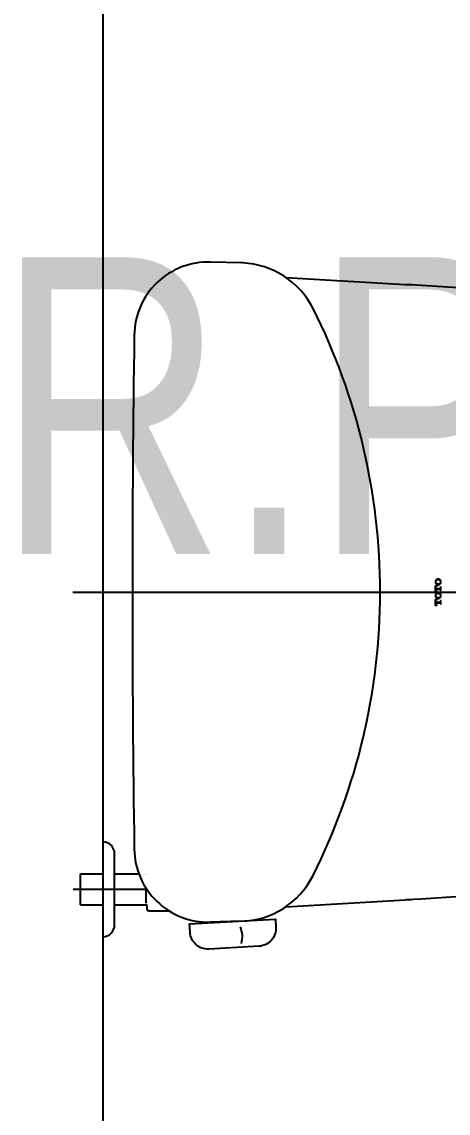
# Model space of a CAD drawing. Header units: millimetres. Extents: x 98197 to 106565, y 53890 to 60222.
# Drawn here: x 103012.4 to 103041.1, y 56477.4 to 56551 of the extents above; entities that cross this region are included whole.
import ezdxf

# ---------------------------------------------------------------- set-up
doc = ezdxf.new("R2010")
doc.units = ezdxf.units.MM
doc.header["$LTSCALE"] = 50
doc.header["$MEASUREMENT"] = 0
doc.linetypes.add('HIDDEN', pattern=[0.375, 0.25, -0.125])
doc.layers.get('0').update_dxf_attribs({"color": 8, "linetype": 'CONTINUOUS'})
doc.layers.add('00', color=7, linetype='HIDDEN')
doc.layers.add('36雨排水', color=3, linetype='CONTINUOUS')
doc.styles.add('CHINA', font='c2', dxfattribs={"bigfont": 'china'})

# ---------------------------------------------------------------- blocks, each defined once
blk = doc.blocks.new('1111111')
at = {"layer": '36雨排水', "linetype": 'Continuous', "style": 'CHINA', "width": 0.8}
blk.add_text('R.P2"%%CP.V.C', height=20, dxfattribs=at).set_placement((4926.158, 3760.371))

msp = doc.modelspace()

# ---------------------------------------------------------------- linework, layer by layer
for p, q in [((103017.857, 56635.566), (103017.857, 56370.566)), ((103017.857, 56536.834), (103017.857, 56485.854)), ((103027.293, 56534.756), (103025.112, 56534.815)), ((103030.198, 56533.778), (103038.629, 56533.281)), ((103015.837, 56512.566), (103094.057, 56512.566)), ((103018.657, 56490.131), (103018.657, 56494.931)), ((103016.357, 56491.481), (103016.357, 56493.581)), ((103016.357, 56493.581), (103017.857, 56493.581)), ((103018.657, 56493.581), (103020.292, 56493.581)), ((103015.857, 56492.531), (103020.829, 56492.531)), ((103020.757, 56492.64), (103020.757, 56491.598)), ((103030.198, 56491.355), (103038.629, 56491.852)), ((103016.357, 56491.481), (103017.857, 56491.481)), ((103018.657, 56491.481), (103020.757, 56491.481)), ((103020.857, 56491.181), (103020.857, 56491.381)), ((103020.957, 56491.081), (103022.324, 56491.081)), ((103027.174, 56490.373), (103025.112, 56490.318)), ((103027.174, 56490.373), (103025.112, 56490.318)), ((103027.174, 56490.373), (103025.112, 56490.318))]:
    msp.add_line(p, q)
at = {"linetype": 'ByBlock', "lineweight": 0}
for p, q in [((103040.403, 56512.992), (103040.257, 56512.992)), ((103040.257, 56512.59), (103040.257, 56512.992)), ((103040.304, 56512.878), (103040.257, 56512.925)), ((103040.304, 56513.246), (103040.26, 56513.29)), ((103040.438, 56513.038), (103040.26, 56513.217)), ((103040.329, 56512.927), (103040.264, 56512.992)), ((103040.318, 56513.306), (103040.277, 56513.347)), ((103040.304, 56512.837), (103040.304, 56512.871)), ((103040.355, 56513.342), (103040.305, 56513.393)), ((103040.382, 56512.947), (103040.337, 56512.992)), ((103040.411, 56513.36), (103040.341, 56513.43)), ((103040.403, 56512.947), (103040.382, 56512.947)), ((103040.479, 56513.365), (103040.389, 56513.456)), ((103040.508, 56513.041), (103040.403, 56513.147)), ((103040.403, 56512.947), (103040.403, 56512.992)), ((103040.446, 56513.036), (103040.445, 56513.038)), ((103040.59, 56513.328), (103040.449, 56513.469)), ((103040.561, 56513.062), (103040.482, 56513.141)), ((103040.652, 56513.339), (103040.535, 56513.457)), ((103040.603, 56513.093), (103040.544, 56513.153)), ((103040.636, 56513.134), (103040.591, 56513.179)), ((103040.668, 56513.249), (103040.595, 56513.322)), ((103040.658, 56513.185), (103040.618, 56513.225)), ((103040.619, 56512.854), (103040.622, 56512.865)), ((103040.622, 56512.865), (103040.622, 56512.914)), ((103040.668, 56512.914), (103040.622, 56512.914)), ((103040.668, 56512.881), (103040.635, 56512.914)), ((103040.668, 56512.669), (103040.668, 56512.914)), ((103040.363, 56512.745), (103040.257, 56512.851)), ((103040.304, 56512.731), (103040.257, 56512.778)), ((103040.371, 56512.59), (103040.257, 56512.704)), ((103040.297, 56512.59), (103040.257, 56512.63)), ((103040.257, 56512.59), (103040.403, 56512.59)), ((103040.321, 56512.271), (103040.258, 56512.335)), ((103040.308, 56512.359), (103040.268, 56512.399)), ((103040.395, 56512.124), (103040.272, 56512.247)), ((103040.336, 56512.404), (103040.291, 56512.449)), ((103040.304, 56512.837), (103040.593, 56512.837)), ((103040.304, 56512.711), (103040.304, 56512.745)), ((103040.304, 56512.745), (103040.593, 56512.745)), ((103040.384, 56512.43), (103040.323, 56512.49)), ((103040.436, 56512.745), (103040.345, 56512.837)), ((103040.479, 56512.113), (103040.348, 56512.245)), ((103040.446, 56512.441), (103040.366, 56512.521)), ((103040.382, 56512.635), (103040.403, 56512.635)), ((103040.403, 56512.631), (103040.399, 56512.635)), ((103040.403, 56512.59), (103040.403, 56512.635)), ((103040.509, 56512.745), (103040.418, 56512.837)), ((103040.525, 56512.435), (103040.419, 56512.542)), ((103040.538, 56512.127), (103040.448, 56512.217)), ((103040.665, 56512.368), (103040.49, 56512.544)), ((103040.583, 56512.745), (103040.492, 56512.837)), ((103040.585, 56512.154), (103040.517, 56512.222)), ((103040.668, 56512.733), (103040.565, 56512.837)), ((103040.622, 56512.19), (103040.572, 56512.241)), ((103040.593, 56512.837), (103040.604, 56512.839)), ((103040.604, 56512.743), (103040.593, 56512.745)), ((103040.604, 56512.839), (103040.613, 56512.845)), ((103040.613, 56512.737), (103040.604, 56512.743)), ((103040.649, 56512.237), (103040.608, 56512.278)), ((103040.613, 56512.845), (103040.619, 56512.854)), ((103040.619, 56512.728), (103040.613, 56512.737)), ((103040.622, 56512.717), (103040.619, 56512.728)), ((103040.668, 56512.807), (103040.62, 56512.856)), ((103040.665, 56512.294), (103040.621, 56512.339)), ((103040.622, 56512.669), (103040.622, 56512.717)), ((103040.659, 56512.669), (103040.622, 56512.706)), ((103040.623, 56512.669), (103040.622, 56512.67)), ((103040.622, 56512.669), (103040.668, 56512.669)), ((103040.651, 56512.419), (103040.649, 56512.421)), ((103040.403, 56512.068), (103040.257, 56512.068)), ((103040.257, 56511.667), (103040.257, 56512.068)), ((103040.314, 56511.984), (103040.257, 56512.041)), ((103040.304, 56511.921), (103040.257, 56511.967)), ((103040.329, 56511.822), (103040.257, 56511.894)), ((103040.306, 56511.771), (103040.257, 56511.82)), ((103040.337, 56511.667), (103040.257, 56511.746)), ((103040.264, 56511.667), (103040.257, 56511.673)), ((103040.257, 56511.667), (103040.403, 56511.667)), ((103040.354, 56512.018), (103040.303, 56512.068)), ((103040.304, 56511.913), (103040.304, 56511.947)), ((103040.304, 56511.913), (103040.593, 56511.913)), ((103040.304, 56511.788), (103040.304, 56511.822)), ((103040.304, 56511.822), (103040.593, 56511.822)), ((103040.402, 56511.822), (103040.311, 56511.913)), ((103040.403, 56511.674), (103040.363, 56511.714)), ((103040.403, 56512.042), (103040.377, 56512.068)), ((103040.403, 56512.023), (103040.382, 56512.023)), ((103040.382, 56511.712), (103040.403, 56511.712)), ((103040.476, 56511.822), (103040.385, 56511.913)), ((103040.403, 56512.023), (103040.403, 56512.068)), ((103040.403, 56511.667), (103040.403, 56511.712)), ((103040.549, 56511.822), (103040.458, 56511.913)), ((103040.668, 56511.776), (103040.531, 56511.913)), ((103040.593, 56511.913), (103040.604, 56511.915)), ((103040.604, 56511.82), (103040.593, 56511.822)), ((103040.668, 56511.849), (103040.603, 56511.915)), ((103040.604, 56511.915), (103040.613, 56511.922)), ((103040.613, 56511.813), (103040.604, 56511.82)), ((103040.613, 56511.922), (103040.619, 56511.931)), ((103040.619, 56511.804), (103040.613, 56511.813)), ((103040.619, 56511.931), (103040.622, 56511.942)), ((103040.622, 56511.793), (103040.619, 56511.804)), ((103040.668, 56511.99), (103040.622, 56511.99)), ((103040.622, 56511.942), (103040.622, 56511.99)), ((103040.668, 56511.923), (103040.622, 56511.97)), ((103040.622, 56511.745), (103040.622, 56511.793)), ((103040.625, 56511.745), (103040.622, 56511.749)), ((103040.622, 56511.745), (103040.668, 56511.745)), ((103040.668, 56511.745), (103040.668, 56511.99))]:
    msp.add_line(p, q, dxfattribs=at)
msp.add_lwpolyline([(103028.4, 56488.697), (103025.008, 56488.504, -0.414214), (103023.742, 56489.634), (103023.71, 56490.196), (103029.498, 56490.525), (103029.53, 56489.963, -0.414214)], format="xyb", close=True)
for centre, radius, start, end in [((103024.981, 56529.816), 5, 88.49365, 179.17981), ((103024.981, 56529.816), 5, 88.49365, 179.17981), ((103024.981, 56529.816), 5, 88.49365, 179.17981), ((103027.01, 56529.106), 5.656, 88.08404, 88.33552), ((103027.01, 56529.106), 5.656, 88.08404, 88.33552), ((103027.01, 56529.106), 5.656, 88.08404, 88.33552), ((103027.017, 56529.129), 5.634, 26.82849, 87.19272), ((103015.082, 56133.975), 400, 81.8702, 86.67009), ((102993.924, 56512.581), 42.633, 359.97321, 26.60163), ((104229.919, 56512.567), 1210.061, 179.179813, 180.820194), ((102993.962, 56512.565), 42.595, 333.34921, 359.99472), ((103017.857, 56494.931), 0.8, 0, 90), ((103024.981, 56495.317), 5, 180.82019, 271.50635), ((103015.082, 56891.158), 400, 273.32991, 277.93357), ((103020.757, 56493.681), 0.1, 270, 278.51739), ((103027.027, 56495.971), 5.6, 271.50635, 333.34993), ((103020.757, 56491.381), 0.1, 0, 90), ((103020.957, 56491.181), 0.1, 180, 270), ((103017.857, 56490.131), 0.8, 270, 0)]:
    msp.add_arc(centre, radius, start, end)
for centre, major_axis, start_param, end_param in [((103040.505, 56513.255), (0.248, 0), 2.859057, 3.15154), ((103040.505, 56513.251), (0.248, 0), 3.131738, 3.424184), ((103040.502, 56513.256), (0.245, 0), 2.563839, 2.859106), ((103040.502, 56513.25), (-0.245, 0), 0.282539, 0.577753), ((103040.466, 56513.279), (0.201, 0), 2.236602, 2.564209), ((103040.466, 56513.227), (0.201, 0), 3.718812, 4.046604), ((103040.413, 56513.255), (0.109, 0), 2.853869, 3.157026), ((103040.413, 56513.251), (-0.109, 0), 6.267838, 6.571024), ((103040.385, 56512.871), (-0.0813, 0), 5.975056, 6.282293), ((103040.411, 56513.255), (-0.107, 0), 5.688291, 5.99517), ((103040.411, 56513.251), (-0.107, 0), 0.288126, 0.594999), ((103040.384, 56512.871), (-0.0802, 0), 5.664091, 5.974853), ((103040.383, 56512.872), (-0.0789, 0), 5.350033, 5.664162), ((103040.41, 56513.256), (0.106, 0), 2.236653, 2.546777), ((103040.41, 56513.25), (-0.106, 0), 0.594921, 0.90502), ((103040.382, 56512.873), (0.0776, 0), 1.890812, 2.208381), ((103040.464, 56513.282), (-0.197, 0), 5.046607, 5.378115), ((103040.464, 56513.224), (0.197, 0), 4.046639, 4.378158), ((103040.409, 56513.257), (0.104, 0), 1.923278, 2.236533), ((103040.409, 56513.249), (0.104, 0), 4.046713, 4.360002), ((103040.382, 56512.874), (-0.0768, 0), 4.712499, 5.032231), ((103040.463, 56513.116), (0.261, 0), 1.571037, 1.922241), ((103040.463, 56513.389), (-0.26, 0), 1.218618, 1.570788), ((103040.463, 56513.283), (0.195, 0), 1.570869, 1.90482), ((103040.463, 56513.222), (0.195, 0), 4.378352, 4.712317), ((103040.463, 56513.283), (-0.195, 0), 4.37826, 4.712211), ((103040.463, 56513.116), (0.261, 0), 1.219564, 1.570349), ((103040.463, 56513.389), (-0.261, 0), 1.571011, 1.922762), ((103040.463, 56513.222), (-0.195, 0), 1.570974, 1.904939), ((103040.462, 56513.282), (0.197, 0), 0.904966, 1.236474), ((103040.462, 56513.224), (0.197, 0), 5.046725, 5.378243), ((103040.517, 56513.257), (0.104, 0), 0.905024, 1.218692), ((103040.517, 56513.249), (0.104, 0), 5.064399, 5.378101), ((103040.516, 56513.256), (-0.106, 0), 3.736449, 4.046594), ((103040.516, 56513.25), (-0.106, 0), 2.23651, 2.546631), ((103040.459, 56513.278), (-0.202, 0), 3.720285, 4.046006), ((103040.459, 56513.228), (-0.202, 0), 2.237158, 2.563065), ((103040.514, 56513.255), (-0.107, 0), 3.429628, 3.736528), ((103040.514, 56513.251), (-0.107, 0), 2.546553, 2.853448), ((103040.513, 56513.255), (0.109, 0), 6.266912, 6.57121), ((103040.513, 56513.251), (0.109, 0), 5.995046, 6.299372), ((103040.422, 56513.256), (-0.246, 0), 3.424443, 3.718013), ((103040.422, 56513.25), (0.246, 0), 5.706765, 6.000283), ((103040.42, 56513.255), (-0.248, 0), 3.132029, 3.423949), ((103040.42, 56513.251), (0.248, 0), 6.000774, 6.292656), ((103040.505, 56512.332), (0.248, 0), 2.859012, 3.151464), ((103040.505, 56512.327), (0.248, 0), 3.131721, 3.424174), ((103040.502, 56512.332), (-0.245, 0), 5.705432, 6.000656), ((103040.502, 56512.326), (-0.245, 0), 0.282529, 0.577753), ((103040.466, 56512.355), (0.201, 0), 2.236607, 2.56424), ((103040.466, 56512.303), (-0.201, 0), 0.577219, 0.905012), ((103040.385, 56512.711), (-0.0813, 0), 0.001107, 0.308297), ((103040.413, 56512.331), (0.109, 0), 2.853823, 3.156982), ((103040.413, 56512.328), (0.109, 0), 3.126176, 3.429339), ((103040.384, 56512.711), (-0.0802, 0), 0.3085, 0.619218), ((103040.411, 56512.331), (-0.107, 0), 5.688259, 5.995127), ((103040.411, 56512.327), (-0.107, 0), 0.288038, 0.594915), ((103040.383, 56512.71), (0.0789, 0), 3.760739, 4.074825), ((103040.41, 56512.332), (0.106, 0), 2.236634, 2.546744), ((103040.41, 56512.326), (0.106, 0), 3.73643, 4.046548), ((103040.382, 56512.709), (0.0776, 0), 4.074885, 4.392413), ((103040.464, 56512.358), (0.197, 0), 1.905021, 2.236533), ((103040.464, 56512.301), (0.197, 0), 4.046639, 4.378158), ((103040.409, 56512.333), (-0.104, 0), 5.064861, 5.378108), ((103040.409, 56512.325), (0.104, 0), 4.046665, 4.359926), ((103040.382, 56512.709), (0.0768, 0), 4.392587, 4.712279), ((103040.463, 56512.194), (-0.26, 0), 4.712376, 5.064639), ((103040.463, 56512.465), (0.26, 0), 4.360066, 4.712425), ((103040.463, 56512.36), (0.195, 0), 1.570869, 1.904827), ((103040.463, 56512.36), (0.195, 0), 1.236661, 1.570618), ((103040.463, 56512.193), (-0.261, 0), 4.360351, 4.712196), ((103040.463, 56512.465), (-0.26, 0), 1.570966, 1.922907), ((103040.462, 56512.358), (-0.197, 0), 4.046548, 4.37806), ((103040.462, 56512.301), (-0.197, 0), 1.905132, 2.23665), ((103040.517, 56512.334), (0.104, 0), 0.905041, 1.218702), ((103040.517, 56512.325), (0.104, 0), 5.064474, 5.378149), ((103040.516, 56512.332), (0.106, 0), 0.594889, 0.905021), ((103040.516, 56512.326), (0.106, 0), 5.378167, 5.688308), ((103040.459, 56512.354), (-0.202, 0), 3.720255, 4.046002), ((103040.459, 56512.304), (0.202, 0), 5.37875, 5.704657), ((103040.514, 56512.331), (-0.107, 0), 3.429671, 3.73656), ((103040.514, 56512.327), (0.107, 0), 5.688229, 5.995128), ((103040.513, 56512.331), (-0.109, 0), 3.125364, 3.429663), ((103040.513, 56512.328), (0.109, 0), 5.995138, 6.299441), ((103040.422, 56512.332), (0.246, 0), 0.282893, 0.576421), ((103040.422, 56512.327), (0.246, 0), 5.706765, 6.000292), ((103040.42, 56512.332), (-0.248, 0), 3.132105, 3.423994), ((103040.42, 56512.327), (-0.248, 0), 2.859191, 3.15108), ((103040.385, 56511.947), (-0.0814, 0), 5.974897, 6.282079), ((103040.385, 56511.788), (0.0813, 0), 3.142728, 3.449912), ((103040.384, 56511.948), (-0.0802, 0), 5.663982, 5.974694), ((103040.384, 56511.787), (-0.0802, 0), 0.308523, 0.619235), ((103040.383, 56511.948), (-0.0789, 0), 5.349967, 5.664053), ((103040.383, 56511.787), (0.0789, 0), 3.760756, 4.074837), ((103040.382, 56511.949), (-0.0776, 0), 5.032375, 5.349908), ((103040.382, 56511.786), (0.0776, 0), 4.074897, 4.392419), ((103040.382, 56511.95), (0.0768, 0), 1.570906, 1.890608), ((103040.382, 56511.785), (0.0768, 0), 4.392593, 4.712279), ((103040.463, 56512.299), (0.195, 0), 4.378352, 4.712317), ((103040.463, 56512.299), (-0.195, 0), 1.570974, 1.904939)]:
    msp.add_ellipse(centre, major_axis=major_axis, ratio=0.955025, start_param=start_param, end_param=end_param, dxfattribs=at)
msp.add_spline([(103027.116, 56490.005), (103027.246, 56489.462), (103027.194, 56488.868)], degree=3)
at = {"layer": '00'}
msp.add_line((103017.857, 57025.566), (103017.857, 56405.566), dxfattribs=at)

# ---------------------------------------------------------------- block references
at = {"layer": '36雨排水', "linetype": 'Continuous'}
msp.add_blockref('1111111', (98084.494, 52754.768), dxfattribs=at)

doc.saveas('drawing.dxf')
